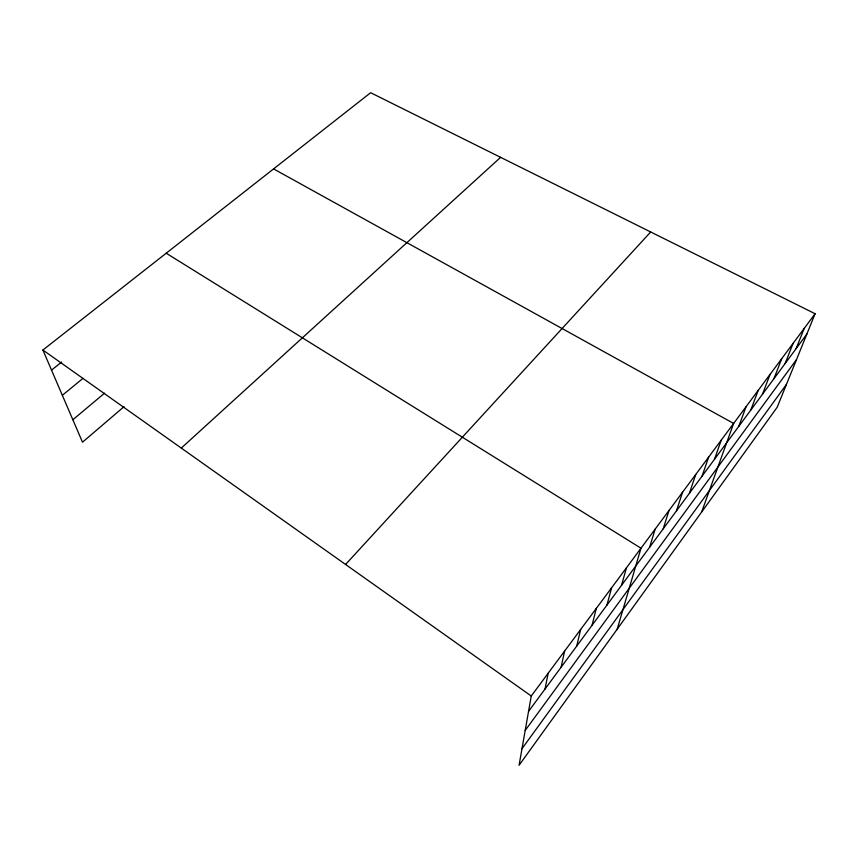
<?xml version="1.0" encoding="UTF-8"?>
<svg xmlns="http://www.w3.org/2000/svg" width="858" height="858" viewBox="0 0 858 858"><rect width="100%" height="100%" fill="white"/><g stroke="black" fill="none" stroke-linecap="round" stroke-linejoin="round"><path stroke-width="1.29" d="M815.1 313.728L531.252 696.01L519.069 765.293L777.176 407.271L815.1 313.728L370.635 92.707L42.9 350.032L82.497 442.202L124.045 406.66M545.023 689.06L548.144 673.24M561.089 667.277L564.618 651.072M576.758 646.031L580.662 629.45M592.041 625.31L596.31 608.376M606.96 605.083L611.572 587.827M621.524 585.338L626.458 567.781M617.192 629.193L640.99 548.208L166.205 253.217M649.635 547.222L655.169 529.107M663.202 528.828L669.015 510.467M676.469 510.842L682.539 492.245M689.424 493.275L695.752 474.453M702.101 476.083L708.665 457.067M714.5 459.277L721.288 440.068M701.64 512.044L733.633 423.444L273.584 168.908M738.845 426.265L746.063 406.703M750.804 410.06L758.215 390.336M762.505 394.197L770.098 374.335M773.948 378.689L781.713 358.687M785.145 363.492L793.082 343.372M796.117 348.627L804.214 328.389M521.986 748.723L786.432 384.427M525.193 730.448L796.503 359.577M528.539 711.4L806.852 334.073M345.581 564.467L650.696 231.971M181.295 448.08L500.611 157.336M72.855 419.744L104.579 393.157M62.344 395.281L82.99 378.357M51.534 370.12L61.658 362.022M42.9 350.032L531.252 696.01"/></g></svg>
